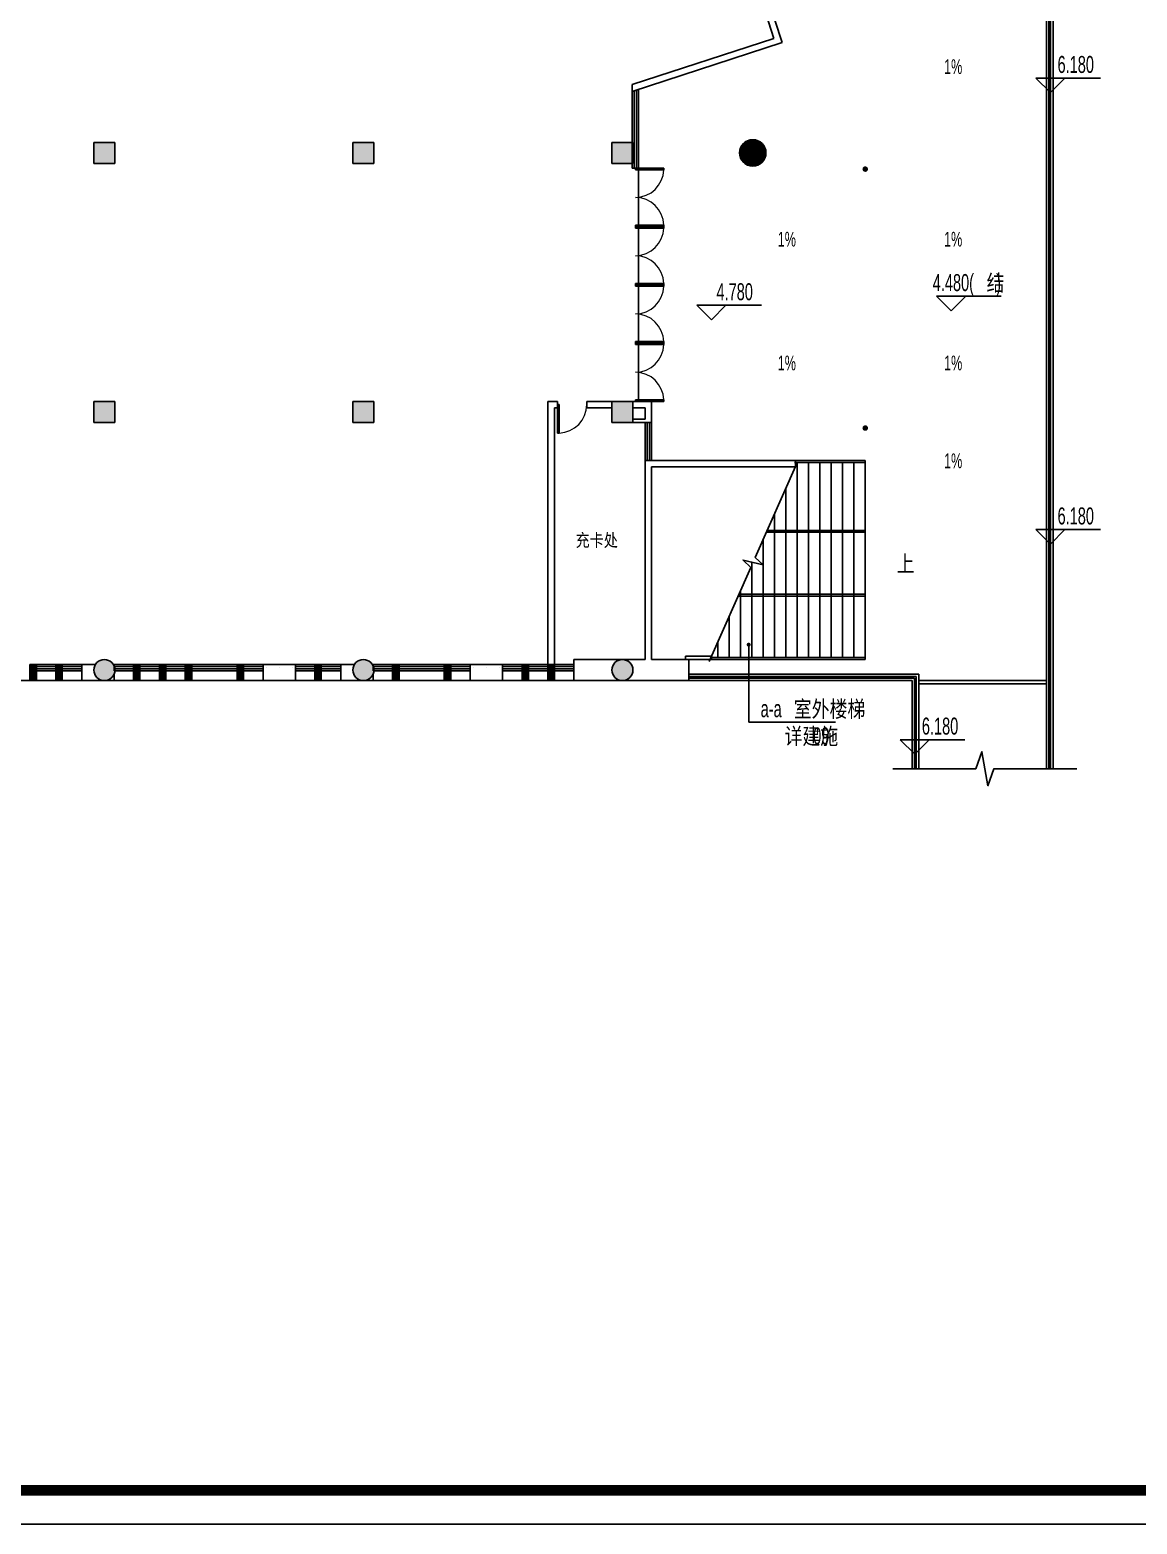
# Model space of a CAD drawing. Header units: inches. Extents: x 871252 to 1312932, y -88801 to 86720.
# Drawn here: x 1079251 to 1113448, y 7391 to 53550 of the extents above; entities that cross this region are included whole.
import ezdxf

# ---------------------------------------------------------------- set-up
doc = ezdxf.new("R2010")
doc.units = ezdxf.units.IN
doc.header["$MEASUREMENT"] = 0
doc.linetypes.add('DASH', pattern=[0.35, 0.25, -0.1])
for name, color, linetype in [('0-雨水', 141, 'Continuous'), ('COLUMN', 6, 'Continuous'), ('CURTWALL', 4, 'Continuous'), ('DIM_ELEV', 3, 'Continuous'), ('DIM_LEAD', 153, 'Continuous'), ('DIM_SYMB', 3, 'Continuous'), ('HANDRAIL', 3, 'Continuous'), ('LG', 84, 'Continuous'), ('LVTRY', 6, 'Continuous'), ('PUB_HATCH', 8, 'Continuous'), ('PUB_TEXT', 151, 'Continuous'), ('STAIR', 6, 'Continuous'), ('WALL', 7, 'Continuous'), ('WINDOW', 3, 'Continuous'), ('外框', 7, 'Continuous')]:
    doc.layers.add(name, color=color, linetype=linetype)
doc.styles.add('_TCH_DIM', font='stylu.ttf')
doc.styles.get("Standard").update_dxf_attribs({"font": '', "width": 0.7, "height": 250})
doc.styles.get('Standard').set_extended_font_data('NSimSun')

# ---------------------------------------------------------------- blocks, each defined once
blk = doc.blocks.new('$DorLib2D$00000002')
for p, q in [((-0.5, 0), (-0.5, 0.4875)), ((-0.475, 0.4875), (-0.5, 0.4875)), ((-0.475, 0), (-0.475, 0.4875)), ((0.475, 0), (0.475, 0.4875)), ((0.475, 0.4875), (0.5, 0.4875)), ((0.5, 0), (0.5, 0.4875)), ((-0.5, 0), (-0.475, 0)), ((0.5, 0), (0.475, 0))]:
    blk.add_line(p, q)
at = {"lineweight": 13}
for centre, start, end in [((-0.4875, 0), 0, 88.53072), ((0.4875, 0), 91.46928, 180)]:
    blk.add_arc(centre, 0.4875, start, end, dxfattribs=at)
blk = doc.blocks.new('$DorLib2D$00000001')
for p, q in [((0.45, 0.975), (0.5, 0.975)), ((0.45, 0), (0.45, 0.975)), ((0.5, 0), (0.5, 0.975)), ((0.5, 0), (0.45, 0))]:
    blk.add_line(p, q)
at = {"lineweight": 13}
blk.add_arc((0.475, 0), 0.975, 91.4693, 180, dxfattribs=at)
blk = doc.blocks.new('$TCHSYS$WIN2D')
for p, q in [((-0.5, 0.5), (0.5, 0.5)), ((-0.5, 0.5), (-0.5, -0.5)), ((0.5, 0.5), (0.5, -0.5)), ((0.5, 0.167), (-0.5, 0.167)), ((0.5, -0.167), (-0.5, -0.167)), ((-0.5, -0.5), (0.5, -0.5))]:
    blk.add_line(p, q)
blk = doc.blocks.new('_YZH')
blk.add_circle((0, 0), 0.5)
at = {"layer": 'PUB_HATCH', "const_width": 0.5}
blk.add_lwpolyline([(-0.25, 0, 1), (0.25, 0, 1)], format="xyb", close=True, dxfattribs=at)

msp = doc.modelspace()

# ---------------------------------------------------------------- hatches: boundary and pattern name
at = {"layer": '0-雨水'}
h = msp.add_hatch(color=256, dxfattribs=at)
edge = h.paths.add_edge_path()
edge.add_arc((1105051.2, 49249.7), 75, 0, 180, ccw=False)
edge.add_arc((1105051.2, 49249.7), 75, -180, 0, ccw=False)
h = msp.add_hatch(color=256, dxfattribs=at)
edge = h.paths.add_edge_path()
edge.add_arc((1105051.2, 41249.7), 75, 0, 180, ccw=False)
edge.add_arc((1105051.2, 41249.7), 75, -180, 0, ccw=False)
at = {"layer": 'PUB_HATCH'}
for points in [[(1081876.2, 49425.1), (1081876.2, 50075.1), (1081226.2, 50075.1), (1081226.2, 49425.1)], [(1089876.1, 49425.1), (1089876.1, 50075.1), (1089226.1, 50075.1), (1089226.1, 49425.1)], [(1097876.1, 49425), (1097876.1, 50075), (1097226.1, 50075), (1097226.1, 49425)], [(1081876.3, 41424.7), (1081876.3, 42074.7), (1081226.3, 42074.7), (1081226.3, 41424.7)], [(1089876.1, 41424.7), (1089876.1, 42074.7), (1089226.1, 42074.7), (1089226.1, 41424.7)], [(1097876.1, 41424.7), (1097876.1, 42074.7), (1097226.1, 42074.7), (1097226.1, 41424.7)], [(1079451.2, 33449.7), (1079451.2, 33949.7), (1079251.2, 33949.7), (1079251.2, 33449.7)], [(1080251.2, 33449.7), (1080251.2, 33949.7), (1080051.2, 33949.7), (1080051.2, 33449.7)], [(1081876.3, 33774.7, 1), (1081226.3, 33774.7, 1)], [(1082651.2, 33449.7), (1082651.2, 33949.7), (1082451.2, 33949.7), (1082451.2, 33449.7)], [(1083451.2, 33449.7), (1083451.2, 33949.7), (1083251.2, 33949.7), (1083251.2, 33449.7)], [(1084251.2, 33449.7), (1084251.2, 33949.7), (1084051.2, 33949.7), (1084051.2, 33449.7)], [(1085851.2, 33449.7), (1085851.2, 33949.7), (1085651.2, 33949.7), (1085651.2, 33449.7)], [(1088251.2, 33449.7), (1088251.2, 33949.7), (1088051.2, 33949.7), (1088051.2, 33449.7)], [(1089876.1, 33774.7, 1), (1089226.1, 33774.7, 1)], [(1090651.2, 33449.7), (1090651.2, 33949.7), (1090451.2, 33949.7), (1090451.2, 33449.7)], [(1092251.2, 33449.7), (1092251.2, 33949.7), (1092051.2, 33949.7), (1092051.2, 33449.7)], [(1094651.2, 33449.7), (1094651.2, 33949.7), (1094451.2, 33949.7), (1094451.2, 33449.7)], [(1095451.2, 33449.7), (1095451.2, 33949.7), (1095251.2, 33949.7), (1095251.2, 33449.7)], [(1097876.1, 33774.7, 1), (1097226.1, 33774.7, 1)]]:
    msp.add_hatch(color=256, dxfattribs=at).paths.add_polyline_path(points)

# ---------------------------------------------------------------- linework, layer by layer
for p, q in [((1106701.2, 33449.7), (1110651.2, 33449.7)), ((1106701.2, 33349.7), (1110651.2, 33349.7))]:
    msp.add_line(p, q)
at = {"layer": '0-雨水', "const_width": 20}
for points in [[(1104976.2, 49249.7, -1), (1105126.2, 49249.7, -1), (1104976.2, 49249.7, -1)], [(1104976.2, 41249.7, -1), (1105126.2, 41249.7, -1), (1104976.2, 41249.7, -1)]]:
    msp.add_lwpolyline(points, format="xyb", dxfattribs=at)
at = {"layer": 'COLUMN'}
for p, q in [((1081876.2, 50075.1), (1081226.2, 50075.1)), ((1081226.2, 50075.1), (1081226.2, 49425.1)), ((1081876.2, 49425.1), (1081876.2, 50075.1)), ((1089876.1, 50075.1), (1089226.1, 50075.1)), ((1089226.1, 50075.1), (1089226.1, 49425.1)), ((1089876.1, 49425.1), (1089876.1, 50075.1)), ((1097876.1, 50075), (1097226.1, 50075)), ((1097226.1, 50075), (1097226.1, 49425)), ((1097876.1, 49425), (1097876.1, 50075)), ((1081226.2, 49425.1), (1081876.2, 49425.1)), ((1089226.1, 49425.1), (1089876.1, 49425.1)), ((1097226.1, 49425), (1097876.1, 49425)), ((1081876.3, 42074.7), (1081226.3, 42074.7)), ((1081226.3, 42074.7), (1081226.3, 41424.7)), ((1081876.3, 41424.7), (1081876.3, 42074.7)), ((1089876.1, 42074.7), (1089226.1, 42074.7)), ((1089226.1, 42074.7), (1089226.1, 41424.7)), ((1089876.1, 41424.7), (1089876.1, 42074.7)), ((1097876.1, 42074.7), (1097226.1, 42074.7)), ((1097226.1, 42074.7), (1097226.1, 41424.7)), ((1097876.1, 41424.7), (1097876.1, 42074.7)), ((1081226.3, 41424.7), (1081876.3, 41424.7)), ((1089226.1, 41424.7), (1089876.1, 41424.7)), ((1097226.1, 41424.7), (1097876.1, 41424.7)), ((1079451.2, 33949.7), (1079251.2, 33949.7)), ((1079251.2, 33949.7), (1079251.2, 33449.7)), ((1079451.2, 33449.7), (1079451.2, 33949.7)), ((1080251.2, 33949.7), (1080051.2, 33949.7)), ((1080051.2, 33949.7), (1080051.2, 33449.7)), ((1080251.2, 33449.7), (1080251.2, 33949.7)), ((1082651.2, 33949.7), (1082451.2, 33949.7)), ((1082451.2, 33949.7), (1082451.2, 33449.7)), ((1082651.2, 33449.7), (1082651.2, 33949.7)), ((1083451.2, 33949.7), (1083251.2, 33949.7)), ((1083251.2, 33949.7), (1083251.2, 33449.7)), ((1083451.2, 33449.7), (1083451.2, 33949.7)), ((1084251.2, 33949.7), (1084051.2, 33949.7)), ((1084051.2, 33949.7), (1084051.2, 33449.7)), ((1084251.2, 33449.7), (1084251.2, 33949.7)), ((1085851.2, 33949.7), (1085651.2, 33949.7)), ((1085651.2, 33949.7), (1085651.2, 33449.7)), ((1085851.2, 33449.7), (1085851.2, 33949.7)), ((1087451.2, 33949.7), (1086451.2, 33949.7)), ((1086451.2, 33749.7), (1086451.2, 33449.7)), ((1087451.2, 33449.7), (1087451.2, 33949.7)), ((1088251.2, 33949.7), (1088051.2, 33949.7)), ((1088051.2, 33949.7), (1088051.2, 33449.7)), ((1088251.2, 33449.7), (1088251.2, 33949.7)), ((1090651.2, 33949.7), (1090451.2, 33949.7)), ((1090451.2, 33949.7), (1090451.2, 33449.7)), ((1090651.2, 33449.7), (1090651.2, 33949.7)), ((1092251.2, 33949.7), (1092051.2, 33949.7)), ((1092051.2, 33949.7), (1092051.2, 33449.7)), ((1092251.2, 33449.7), (1092251.2, 33949.7)), ((1093851.2, 33949.7), (1092851.2, 33949.7)), ((1092851.2, 33749.7), (1092851.2, 33449.7)), ((1093851.2, 33449.7), (1093851.2, 33749.7)), ((1094651.2, 33949.7), (1094451.2, 33949.7)), ((1094451.2, 33949.7), (1094451.2, 33449.7)), ((1094651.2, 33449.7), (1094651.2, 33949.7)), ((1095451.2, 33949.7), (1095251.2, 33949.7)), ((1095251.2, 33949.7), (1095251.2, 33449.7)), ((1095451.2, 33449.7), (1095451.2, 33949.7)), ((1079251.2, 33449.7), (1079451.2, 33449.7)), ((1080051.2, 33449.7), (1080251.2, 33449.7)), ((1082451.2, 33449.7), (1082651.2, 33449.7)), ((1083251.2, 33449.7), (1083451.2, 33449.7)), ((1084051.2, 33449.7), (1084251.2, 33449.7)), ((1085651.2, 33449.7), (1085851.2, 33449.7)), ((1086451.2, 33449.7), (1087451.2, 33449.7)), ((1088051.2, 33449.7), (1088251.2, 33449.7)), ((1090451.2, 33449.7), (1090651.2, 33449.7)), ((1092051.2, 33449.7), (1092251.2, 33449.7)), ((1092851.2, 33449.7), (1093851.2, 33449.7)), ((1094451.2, 33449.7), (1094651.2, 33449.7)), ((1095251.2, 33449.7), (1095451.2, 33449.7))]:
    msp.add_line(p, q, dxfattribs=at)
msp.add_circle((1101575.7, 49749.7), 408.9, dxfattribs=at)
for centre, start, end in [((1081551.3, 33774.7), 0, 180), ((1081551.3, 33774.7), 180, 0), ((1089551.1, 33774.7), 0, 180), ((1089551.1, 33774.7), 180, 0), ((1097551.1, 33774.7), 0, 180), ((1097551.1, 33774.7), 180, 0)]:
    msp.add_arc(centre, 325, start, end, dxfattribs=at)
at = {"layer": 'CURTWALL'}
for p, q in [((1098051.2, 49274.7), (1098051.2, 51715.4)), ((1097851.2, 51650.4), (1097851.2, 49274.7)), ((1097917.8, 49274.7), (1097917.8, 51672.1)), ((1097984.5, 49274.7), (1097984.5, 51693.8)), ((1097851.2, 49274.7), (1098051.2, 49274.7)), ((1098051.2, 42074.7), (1097851.2, 42074.7)), ((1086551.2, 33849.7), (1086551.2, 33849.7)), ((1086951.2, 33849.7), (1086951.2, 33849.7)), ((1087351.2, 33849.7), (1087351.2, 33849.7)), ((1092951.2, 33849.7), (1092951.2, 33849.7)), ((1093351.2, 33849.7), (1093351.2, 33849.7)), ((1093751.2, 33849.7), (1093751.2, 33849.7))]:
    msp.add_line(p, q, dxfattribs=at)
at = {"layer": 'DIM_ELEV'}
for p, q in [((1110770.2, 51612.9), (1110320.2, 52062.9)), ((1110320.2, 52062.9), (1112315.8, 52062.9)), ((1110770.2, 51612.9), (1111220.2, 52062.9)), ((1107706.4, 44874.6), (1107256.4, 45324.6)), ((1107256.4, 45324.6), (1109252, 45324.6)), ((1107706.4, 44874.6), (1108156.4, 45324.6)), ((1100300, 44592.2), (1099850, 45042.2)), ((1099850, 45042.2), (1101845.6, 45042.2)), ((1100300, 44592.2), (1100750, 45042.2)), ((1110770.2, 37666), (1110320.2, 38116)), ((1110320.2, 38116), (1112315.8, 38116)), ((1110770.2, 37666), (1111220.2, 38116)), ((1106579.4, 31173.2), (1106129.4, 31623.2)), ((1106129.4, 31623.2), (1108125, 31623.2)), ((1106579.4, 31173.2), (1107029.4, 31623.2))]:
    msp.add_line(p, q, dxfattribs=at)
at = {"layer": 'DIM_LEAD'}
for p, q in [((1101451.6, 34558.1), (1101451.6, 32161.3)), ((1101451.6, 32161.3), (1104127.6, 32161.3))]:
    msp.add_line(p, q, dxfattribs=at)
at = {"layer": 'DIM_LEAD', "const_width": 60}
msp.add_lwpolyline([(1101451.6, 34588.1, 1), (1101451.6, 34528.1, 1)], format="xyb", close=True, dxfattribs=at)
at = {"layer": 'DIM_SYMB'}
for points in [[(1107388.3, 52319.4, 0, 0, 0), (1106782.8, 51724, 104, 0, 0), (1106504.8, 51450.6, 0, 0, 0)], [(1102917.5, 47179.9, 0, 0, 0), (1103522.9, 47775.3, 104, 0, 0), (1103801, 48048.7, 0, 0, 0)], [(1107388.3, 47179.9, 0, 0, 0), (1106782.8, 47775.3, 104, 0, 0), (1106504.8, 48048.7, 0, 0, 0)], [(1102917.5, 43165.4, 0, 0, 0), (1103522.9, 42570, 104, 0, 0), (1103801, 42296.6, 0, 0, 0)], [(1107388.3, 43165.4, 0, 0, 0), (1106782.8, 42570, 104, 0, 0), (1106504.8, 42296.6, 0, 0, 0)], [(1107388.3, 40333.9, 0, 0, 0), (1106782.8, 40929.3, 104, 0, 0), (1106504.8, 41202.8, 0, 0, 0)], [(1105864.4, 37069.7, 0, 0, 0), (1103681.8, 37069.7, 120, 0, 0), (1103231.8, 37069.7, 0, 0, 0)]]:
    msp.add_lwpolyline(points, format="xyseb", dxfattribs=at)
for points in [[(1100231.1, 34036.9), (1101518, 36941.7), (1101276.5, 37174.1), (1101897.5, 37020.5), (1101654.7, 37250.3), (1102941.7, 40155.1)], [(1105903.8, 30723.6), (1108463.7, 30723.6), (1108654.7, 31248.6), (1108839.9, 30198.6), (1109026.2, 30723.6), (1111586, 30723.6)]]:
    msp.add_lwpolyline(points, dxfattribs=at)
at = {"layer": 'HANDRAIL'}
for p, q in [((1105050.9, 40189.7), (1102868.4, 40189.7)), ((1105050.9, 40249.7), (1102895, 40249.7)), ((1105050.9, 40189.7), (1105050.9, 40249.7)), ((1105050.9, 38029.7), (1102000, 38029.7)), ((1105050.9, 38089.7), (1102026.6, 38089.7)), ((1105050.9, 38029.7), (1105050.9, 38089.7)), ((1105050.9, 36059.7), (1101127.3, 36059.7)), ((1105050.9, 36119.7), (1101153.8, 36119.7)), ((1105050.9, 36009.7), (1105050.9, 36069.7)), ((1098451.2, 34099.7), (1098451.2, 34159.7)), ((1105050.9, 34159.7), (1100285.5, 34159.7)), ((1105050.9, 34099.7), (1105050.9, 34159.7)), ((1105050.9, 34099.7), (1100258.9, 34099.7))]:
    msp.add_line(p, q, dxfattribs=at)
at = {"layer": 'LG'}
for p, q in [((1110726.2, 30723.6), (1110726.2, 73299.7)), ((1110776.2, 30723.6), (1110776.2, 73299.7)), ((1106626.2, 33574.7), (1099601, 33574.7)), ((1106576.2, 33524.7), (1099601, 33524.7)), ((1106576.2, 30723.6), (1106576.2, 33524.7)), ((1106626.2, 30723.6), (1106626.2, 33574.7))]:
    msp.add_line(p, q, dxfattribs=at)
at = {"layer": 'LVTRY', "linetype": 'ByBlock'}
for p, q in [((1097851.2, 51860.7), (1102232.3, 53284.3)), ((1095251.2, 35009.7), (1095251.2, 42049.7)), ((1095251.2, 33949.7), (1095251.2, 34949.7))]:
    msp.add_line(p, q, dxfattribs=at)
at = {"layer": 'STAIR'}
for p, q in [((1110651.2, 30723.6), (1110651.2, 73299.7)), ((1110851.2, 30723.6), (1110851.2, 73299.7)), ((1105050.9, 40189.7), (1102868.4, 40189.7)), ((1102950.9, 34159.7), (1102950.9, 40189.7)), ((1103300.9, 34159.7), (1103300.9, 40189.7)), ((1103650.9, 34159.7), (1103650.9, 40189.7)), ((1104000.9, 34159.7), (1104000.9, 40189.7)), ((1104350.9, 34159.7), (1104350.9, 40189.7)), ((1104700.9, 34159.7), (1104700.9, 40189.7)), ((1105050.9, 34159.7), (1105050.9, 40189.7)), ((1102600.9, 34159.7), (1102600.9, 39385.8)), ((1102250.9, 34159.7), (1102250.9, 38595.8)), ((1101900.9, 34159.7), (1101900.9, 37805.8)), ((1101550.9, 34159.7), (1101550.9, 37106.3)), ((1101200.9, 34159.7), (1101200.9, 36225.8)), ((1100850.9, 34159.7), (1100850.9, 35435.8)), ((1100500.9, 34159.7), (1100500.9, 34645.8)), ((1105050.9, 34099.7), (1105050.9, 34159.7)), ((1106701.2, 33649.7), (1099601, 33649.7)), ((1106501.2, 33449.7), (1099601, 33449.7)), ((1106501.2, 33449.7), (1106501.2, 30723.6)), ((1106501.2, 30723.6), (1106501.2, 33449.7)), ((1106701.2, 30723.6), (1106701.2, 33649.7))]:
    msp.add_line(p, q, dxfattribs=at)
msp.add_lwpolyline([(1077251.2, 33449.7), (1096051.2, 33449.7)], dxfattribs=at)
at = {"layer": 'WALL'}
for p, q in [((1102232.3, 53284.3), (1101188.2, 56497.7)), ((1102484.3, 53155.8), (1101316.6, 56749.7)), ((1097851.2, 51860.7), (1102232.3, 53284.3)), ((1097851.2, 51650.4), (1102484.3, 53155.8)), ((1097851.2, 51860.7), (1097851.2, 51650.4)), ((1095251.2, 33949.7), (1095251.2, 42074.7)), ((1095551.2, 42074.7), (1095251.2, 42074.7)), ((1095551.2, 41874.7), (1095551.2, 42074.7)), ((1097226.1, 42074.7), (1096451.2, 42074.7)), ((1096451.2, 42074.7), (1096451.2, 41874.7)), ((1097876.1, 42074.7), (1097951.2, 42074.7)), ((1097951.2, 42074.7), (1098451.2, 42074.7)), ((1098451.2, 41524.7), (1098451.2, 42074.7)), ((1095451.2, 33949.7), (1095451.2, 41874.7)), ((1095451.2, 41874.7), (1095551.2, 41874.7)), ((1096451.2, 41874.7), (1097226.1, 41874.7)), ((1097876.1, 41874.7), (1097951.2, 41874.7)), ((1097951.2, 41874.7), (1098251.2, 41874.7)), ((1098251.2, 41524.7), (1098251.2, 41874.7)), ((1097876.1, 41524.7), (1098251.2, 41524.7)), ((1097876.1, 41424.7), (1098251.2, 41424.7)), ((1098251.2, 41424.7), (1098451.2, 41424.7)), ((1098451.2, 41424.7), (1098451.2, 41524.7)), ((1098451.2, 40249.7), (1098251.2, 40249.7)), ((1098251.2, 40249.7), (1098251.2, 40149.7)), ((1098451.2, 40249.7), (1102895, 40249.7)), ((1102895, 40249.7), (1102895, 40049.7)), ((1098251.2, 34099.7), (1098251.2, 40149.7)), ((1098451.2, 40049.7), (1102895, 40049.7)), ((1098451.2, 34099.7), (1098451.2, 40049.7)), ((1099501, 34199.7), (1100303.2, 34199.7)), ((1099501, 34199.7), (1099501, 34099.7)), ((1100303.2, 34199.7), (1100303.2, 34099.7)), ((1081277.4, 33949.7), (1080851.2, 33949.7)), ((1080851.2, 33949.7), (1080851.2, 33749.7)), ((1080851.2, 33749.7), (1080851.2, 33449.7)), ((1081851.2, 33949.7), (1081825.1, 33949.7)), ((1081851.2, 33899.9), (1081851.2, 33949.7)), ((1089277.2, 33949.7), (1088851.2, 33949.7)), ((1088851.2, 33949.7), (1088851.2, 33749.7)), ((1088851.2, 33749.7), (1088851.2, 33449.7)), ((1089851.2, 33949.7), (1089825, 33949.7)), ((1089851.2, 33899.5), (1089851.2, 33949.7)), ((1096051.2, 34099.7), (1097551.1, 34099.7)), ((1096051.2, 34099.7), (1096051.2, 33449.7)), ((1096051.2, 33749.7), (1096051.2, 33949.7)), ((1097551.1, 34099.7), (1098251.2, 34099.7)), ((1098451.2, 34099.7), (1099601, 34099.7)), ((1099501, 34099.7), (1100303.2, 34099.7)), ((1099601, 34099.7), (1099601, 33449.7)), ((1080851.2, 33449.7), (1081851.2, 33449.7)), ((1081851.2, 33449.7), (1081851.2, 33649.4)), ((1088851.2, 33449.7), (1089851.2, 33449.7)), ((1089851.2, 33449.7), (1089851.2, 33649.9)), ((1096051.2, 33449.7), (1097551.1, 33449.7)), ((1097551.1, 33449.7), (1098351.2, 33449.7)), ((1098351.2, 33449.7), (1099601, 33449.7))]:
    msp.add_line(p, q, dxfattribs=at)
at = {"layer": 'WINDOW'}
for p, q in [((1098051.2, 47474.7), (1098051.2, 49274.7)), ((1098051.2, 45674.7), (1098051.2, 47474.7)), ((1098051.2, 43874.7), (1098051.2, 45674.7)), ((1098051.2, 42074.7), (1098051.2, 43874.7))]:
    msp.add_line(p, q, dxfattribs=at)
at = {"layer": '外框', "lineweight": -2}
msp.add_line((1153106, 7391.5), (1039900.8, 7391.5), dxfattribs=at)
at = {"layer": '外框', "lineweight": -2, "const_width": 330.9}
msp.add_lwpolyline([(1044299, 8435.7), (1148539.6, 8435.7, 0.4142136), (1151848.8, 11744.9), (1151848.8, 82339.2, 0.4142136), (1148539.6, 85648.4), (1044299, 85648.4, 0.4142136), (1040989.8, 82339.2), (1040989.8, 11744.9, 0.4142136)], format="xyb", close=True, dxfattribs=at)

# ---------------------------------------------------------------- block references
at = {"layer": 'COLUMN', "xscale": 800, "yscale": 800, "zscale": 800}
msp.add_blockref('_YZH', (1101575.7, 49749.7), dxfattribs=at)
at = {"layer": 'WINDOW'}
for name, p, xscale, yscale, zscale, rotation in [('$DorLib2D$00000002', (1097951.2, 48374.7), -1800, -1800, -1800, 90), ('$DorLib2D$00000002', (1097951.2, 46574.7), -1800, -1800, -1800, 90), ('$DorLib2D$00000002', (1097951.2, 44774.7), -1800, -1800, -1800, 90), ('$DorLib2D$00000002', (1097951.2, 42974.7), -1800, -1800, -1800, 90), ('$TCHSYS$WIN2D', (1098351.2, 40837.2), 1175.013664193917, 200, 1175.013664193859, 90), ('$TCHSYS$WIN2D', (1080551.2, 33849.7), -600, -200, -600, 359.9999999999889), ('$TCHSYS$WIN2D', (1082151.2, 33849.7), 600, 200, 600, 359.9999999999889)]:
    msp.add_blockref(name, p, dxfattribs=dict(at, xscale=xscale, yscale=yscale, zscale=zscale, rotation=rotation))
at = {"layer": 'WINDOW', "linetype": 'DASH', "xscale": -900, "yscale": -900, "zscale": -900}
msp.add_blockref('$DorLib2D$00000001', (1096001.2, 41974.7), dxfattribs=at)
at = {"layer": 'WINDOW', "yscale": 200}
for p, xscale, zscale in [((1079751.2, 33849.7), 600, 600), ((1082951.2, 33849.7), 600, 600), ((1083751.2, 33849.7), 600, 600), ((1084951.2, 33849.7), 1400, 1400), ((1086151.2, 33849.7), 600, 600), ((1087751.2, 33849.7), 600, 600), ((1088551.2, 33849.7), 600, 600), ((1090151.2, 33849.7), 600, 600), ((1091351.2, 33849.7), 1400, 1400), ((1092551.2, 33849.7), 600, 600), ((1094151.2, 33849.7), 600, 600), ((1094951.2, 33849.7), 600, 600), ((1095751.2, 33849.7), 600, 600)]:
    msp.add_blockref('$TCHSYS$WIN2D', p, dxfattribs=dict(at, xscale=xscale, zscale=zscale))

# ---------------------------------------------------------------- texts
at = {"layer": 'PUB_TEXT', "style": '_TCH_DIM'}
for s, height, width, p in [('1%%%', 455, 0.64, (1107485.6, 52187.6)), ('6.180', 525, 0.64, (1110990.8, 52220.4)), ('1%%%', 455, 0.64, (1102348.7, 46856.7)), ('1%%%', 455, 0.64, (1107485.6, 46856.7)), ('4.780', 525, 0.64, (1100456.6, 45199.7)), ('4.480(', 525, 0.64, (1107136.1, 45482.1)), ('结', 506.4, 0.8, (1108800.1, 45482.1)), (')', 525, 0.64, (1109095, 45482.1)), ('1%%%', 455, 0.64, (1102348.7, 43033.6)), ('1%%%', 455, 0.64, (1107485.6, 43033.6)), ('1%%%', 455, 0.64, (1107485.6, 40010.7)), ('6.180', 525, 0.64, (1110990.8, 38273.5)), ('上', 506.4, 0.8, (1106021.9, 36807.2)), ('室外楼梯', 506.38, 0.8, (1102844.1, 32318.8)), ('a-a', 525, 0.64, (1101820.1, 32318.8)), ('6.180', 525, 0.64, (1106800, 31780.7)), ('详建施', 506.38, 0.8, (1102557.4, 31478.8)), ('09', 525, 0.64, (1103442.1, 31478.8))]:
    msp.add_text(s, height=height, dxfattribs=dict(at, width=width)).set_placement(p)
at = {"layer": 'PUB_TEXT', "width": 0.8}
msp.add_text('充卡处', height=398.73, dxfattribs=at).set_placement((1096106.2, 37586.9))

doc.saveas('drawing.dxf')
